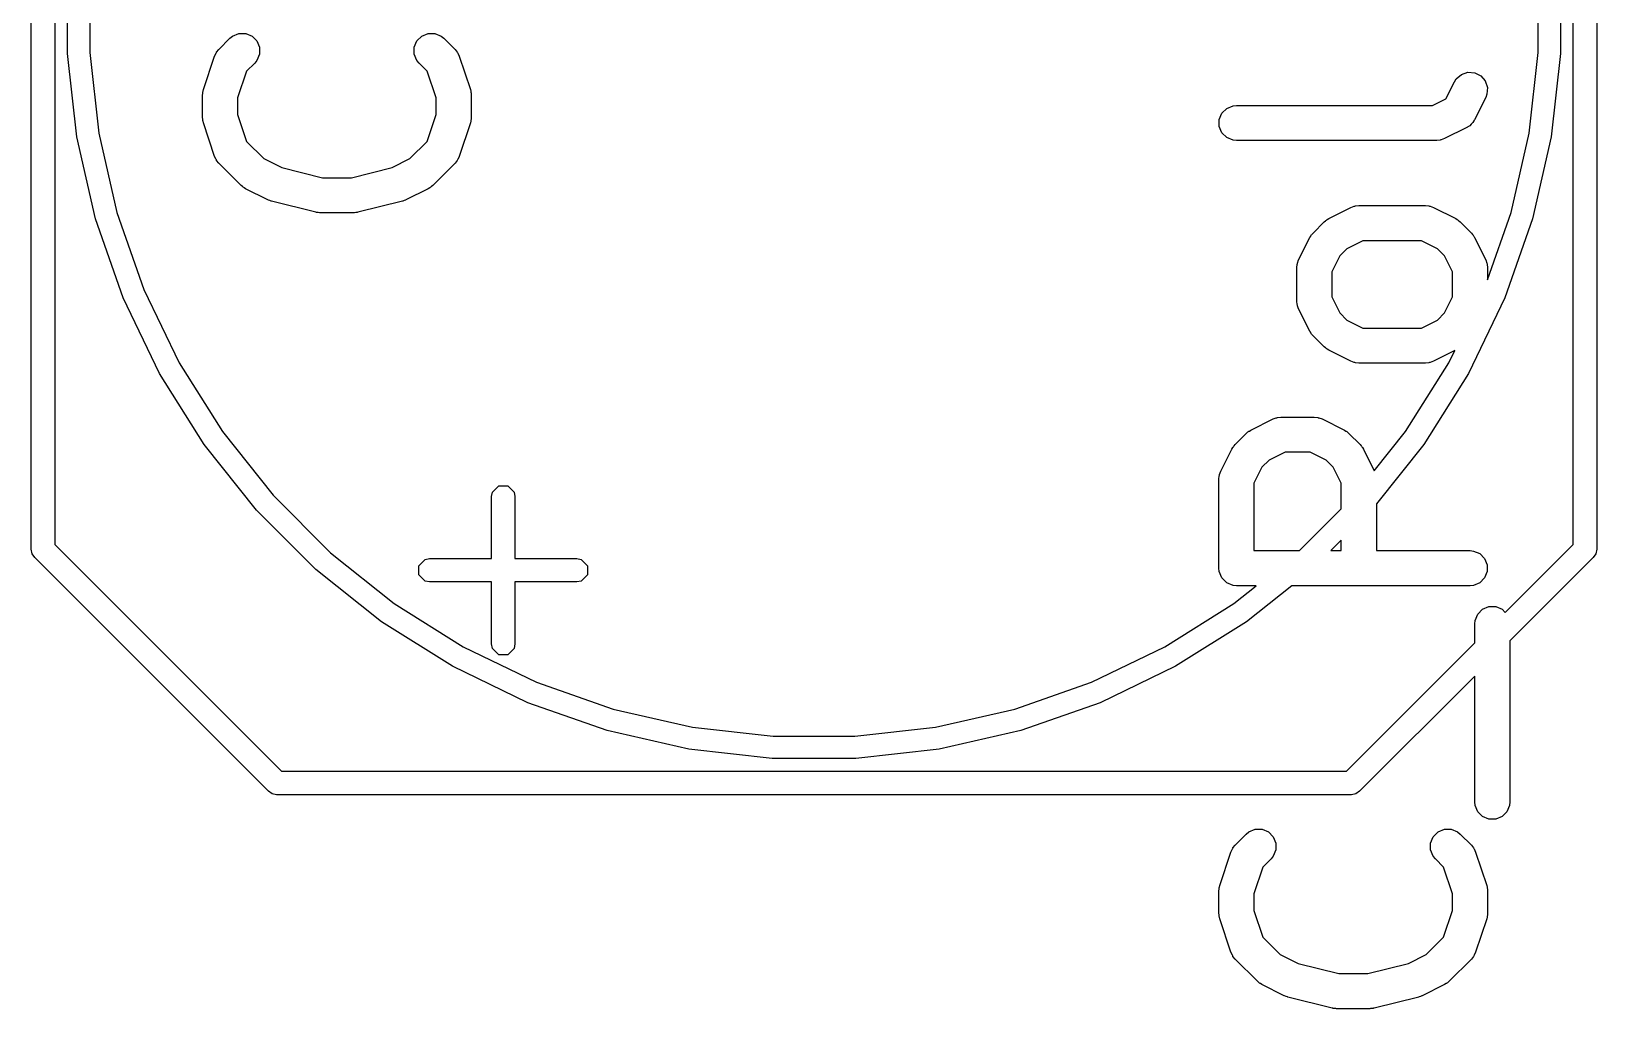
# Model space of a CAD drawing. Header units: millimetres. Extents: x 73 to 176, y -160 to -92.
# Drawn here: x 107 to 113.7, y -119.58 to -115.4 of the extents above; entities that cross this region are included whole.
import ezdxf

# ---------------------------------------------------------------- set-up
doc = ezdxf.new("R2010")
doc.units = ezdxf.units.MM
doc.layers.add('F.Fab', color=9, linetype='CONTINUOUS', true_color=0xafafaf)

msp = doc.modelspace()

# ---------------------------------------------------------------- linework, layer by layer
at = {"layer": 'F.Fab', "linetype": 'CONTINUOUS'}
for p, q in [((106.9954, -117.614), (106.9954, -112.014)), ((113.6954, -112.014), (113.6954, -117.614)), ((107.0954, -112.064), (107.0954, -117.593289)), ((113.5954, -117.593289), (113.5954, -112.064)), ((107.150434, -115.493425), (107.150434, -115.139908)), ((107.2454, -115.139908), (107.2454, -115.488092)), ((113.4454, -115.488092), (113.4454, -115.139908)), ((113.540366, -115.134575), (113.540366, -115.493425)), ((107.798081, -115.475252), (107.8457, -115.427633)), ((107.8457, -115.427633), (107.857065, -115.418306)), ((107.857065, -115.418306), (107.884101, -115.407107)), ((107.884101, -115.407107), (107.913364, -115.407107)), ((107.913364, -115.407107), (107.9404, -115.418306)), ((107.9404, -115.418306), (107.961093, -115.438999)), ((107.961093, -115.438999), (107.972292, -115.466035)), ((108.634697, -115.466035), (108.645895, -115.438999)), ((108.645895, -115.438999), (108.666588, -115.418306)), ((108.666588, -115.418306), (108.693624, -115.407107)), ((108.693624, -115.407107), (108.722887, -115.407107)), ((108.722887, -115.407107), (108.749923, -115.418305)), ((108.749923, -115.418305), (108.761288, -115.427632)), ((108.761288, -115.427632), (108.808908, -115.475251)), ((107.190613, -115.85002), (107.150434, -115.493425)), ((107.2454, -115.488092), (107.284384, -115.834088)), ((107.732344, -115.647425), (107.779963, -115.504568)), ((107.779963, -115.504568), (107.785957, -115.491143)), ((107.785957, -115.491143), (107.787722, -115.489107)), ((107.787722, -115.489107), (107.788754, -115.486617)), ((107.788754, -115.486617), (107.798081, -115.475252)), ((107.972292, -115.495298), (107.961093, -115.522334)), ((107.972292, -115.466035), (107.972292, -115.495298)), ((108.634697, -115.495298), (108.634697, -115.466035)), ((108.645896, -115.522334), (108.634697, -115.495298)), ((108.808908, -115.475251), (108.818236, -115.486617)), ((108.818236, -115.486617), (108.819266, -115.489105)), ((108.819266, -115.489105), (108.821033, -115.491142)), ((108.821033, -115.491142), (108.827027, -115.504568)), ((108.827027, -115.504568), (108.874646, -115.647424)), ((113.406416, -115.834088), (113.4454, -115.488092)), ((113.540366, -115.493425), (113.500187, -115.85002)), ((107.916666, -115.568798), (107.878495, -115.683312)), ((107.951766, -115.533699), (107.916666, -115.568798)), ((107.961093, -115.522334), (107.951766, -115.533699)), ((108.655224, -115.5337), (108.645896, -115.522334)), ((108.690324, -115.568799), (108.655224, -115.5337)), ((108.728495, -115.683312), (108.690324, -115.568799)), ((113.116353, -115.582176), (113.144114, -115.572922)), ((113.144114, -115.572922), (113.173304, -115.574996)), ((113.173304, -115.574996), (113.199479, -115.588084)), ((113.049974, -115.686669), (113.086413, -115.613792)), ((113.086413, -115.613792), (113.094245, -115.601349)), ((113.094245, -115.601349), (113.116353, -115.582176)), ((113.199479, -115.588084), (113.218652, -115.610191)), ((113.218652, -115.610191), (113.227906, -115.637953)), ((113.227906, -115.637953), (113.225832, -115.667143)), ((107.728495, -115.671142), (107.729224, -115.663736)), ((107.728495, -115.76638), (107.728495, -115.671142)), ((107.729084, -115.661762), (107.729674, -115.659164)), ((107.729224, -115.663736), (107.729084, -115.661762)), ((107.729674, -115.659164), (107.729936, -115.65651)), ((107.729936, -115.65651), (107.730694, -115.654678)), ((107.730694, -115.654678), (107.732344, -115.647425)), ((107.878495, -115.683312), (107.878495, -115.754209)), ((108.728495, -115.75421), (108.728495, -115.683312)), ((108.874646, -115.647424), (108.876295, -115.654679)), ((108.876295, -115.654679), (108.877054, -115.65651)), ((108.877054, -115.65651), (108.877315, -115.659163)), ((108.877315, -115.659163), (108.877906, -115.661761)), ((108.877906, -115.661761), (108.877765, -115.663735)), ((108.877765, -115.663735), (108.878495, -115.671142)), ((108.878495, -115.671142), (108.878495, -115.76638)), ((112.992932, -115.71519), (113.049974, -115.686669)), ((113.220577, -115.680874), (113.172958, -115.776112)), ((113.225832, -115.667143), (113.220577, -115.680874)), ((107.729224, -115.773785), (107.728495, -115.76638)), ((107.729084, -115.77576), (107.729224, -115.773785)), ((107.729674, -115.778357), (107.729084, -115.77576)), ((107.878495, -115.754209), (107.916666, -115.868723)), ((108.690324, -115.868722), (108.728495, -115.75421)), ((108.877906, -115.775761), (108.877315, -115.778358)), ((108.878495, -115.76638), (108.877765, -115.773786)), ((108.877765, -115.773786), (108.877906, -115.775761)), ((112.079936, -115.775558), (112.091135, -115.748522)), ((112.079936, -115.804822), (112.079936, -115.775558)), ((112.091135, -115.748522), (112.111827, -115.72783)), ((112.111827, -115.72783), (112.138863, -115.716631)), ((112.138863, -115.716631), (112.153495, -115.71519)), ((112.153495, -115.71519), (112.992932, -115.71519)), ((107.284384, -115.834088), (107.361862, -116.173542)), ((107.729936, -115.781012), (107.729674, -115.778357)), ((107.730694, -115.782843), (107.729936, -115.781012)), ((107.732344, -115.790097), (107.730694, -115.782843)), ((107.779963, -115.932954), (107.732344, -115.790097)), ((108.874646, -115.790098), (108.827027, -115.932954)), ((108.876295, -115.782842), (108.874646, -115.790098)), ((108.877054, -115.781012), (108.876295, -115.782842)), ((108.877315, -115.778358), (108.877054, -115.781012)), ((112.091135, -115.831858), (112.079936, -115.804822)), ((112.111827, -115.85255), (112.091135, -115.831858)), ((113.139417, -115.809653), (113.044178, -115.857272)), ((113.141863, -115.808112), (113.139417, -115.809653)), ((113.143018, -115.807728), (113.141863, -115.808112)), ((113.144455, -115.806481), (113.143018, -115.807728)), ((113.151859, -115.801821), (113.144455, -115.806481)), ((113.158018, -115.794718), (113.151859, -115.801821)), ((113.165126, -115.788555), (113.158018, -115.794718)), ((113.169787, -115.781149), (113.165126, -115.788555)), ((113.171033, -115.779713), (113.169787, -115.781149)), ((113.171417, -115.778559), (113.171033, -115.779713)), ((113.172958, -115.776112), (113.171417, -115.778559)), ((113.328938, -116.173542), (113.406416, -115.834088)), ((107.270465, -116.199874), (107.190613, -115.85002)), ((107.916666, -115.868723), (107.990779, -115.942836)), ((108.61621, -115.942835), (108.690324, -115.868722)), ((112.138863, -115.863749), (112.111827, -115.85255)), ((112.153495, -115.86519), (112.138863, -115.863749)), ((113.010637, -115.86519), (112.153495, -115.86519)), ((113.025269, -115.863749), (113.010637, -115.86519)), ((113.027758, -115.862717), (113.025269, -115.863749)), ((113.030446, -115.862527), (113.027758, -115.862717)), ((113.044178, -115.857272), (113.030446, -115.862527)), ((113.500187, -115.85002), (113.420335, -116.199874)), ((107.785957, -115.946379), (107.779963, -115.932954)), ((107.787722, -115.948414), (107.785957, -115.946379)), ((107.788754, -115.950905), (107.787722, -115.948414)), ((107.798081, -115.96227), (107.788754, -115.950905)), ((107.893319, -116.057508), (107.798081, -115.96227)), ((107.990779, -115.942836), (108.067766, -115.981329)), ((108.539223, -115.981329), (108.61621, -115.942835)), ((108.808909, -115.96227), (108.71367, -116.057508)), ((108.818237, -115.950905), (108.808909, -115.96227)), ((108.819268, -115.948414), (108.818237, -115.950905)), ((108.821033, -115.94638), (108.819268, -115.948414)), ((108.827027, -115.932954), (108.821033, -115.94638)), ((108.067766, -115.981329), (108.2413, -116.024713)), ((108.2413, -116.024713), (108.365689, -116.024713)), ((108.365689, -116.024713), (108.539223, -115.981329)), ((107.899069, -116.062228), (107.893319, -116.057508)), ((107.900368, -116.063725), (107.899069, -116.062228)), ((107.902622, -116.065144), (107.900368, -116.063725)), ((107.904684, -116.066836), (107.902622, -116.065144)), ((107.906516, -116.067594), (107.904684, -116.066836)), ((107.912811, -116.071557), (107.906516, -116.067594)), ((108.008049, -116.119176), (107.912811, -116.071557)), ((108.694178, -116.071557), (108.59894, -116.119176)), ((108.700474, -116.067593), (108.694178, -116.071557)), ((108.702304, -116.066836), (108.700474, -116.067593)), ((108.704362, -116.065146), (108.702304, -116.066836)), ((108.706621, -116.063725), (108.704362, -116.065146)), ((108.70792, -116.062226), (108.706621, -116.063725)), ((108.71367, -116.057508), (108.70792, -116.062226)), ((107.361862, -116.173542), (107.47686, -116.502188)), ((108.009118, -116.119585), (108.008049, -116.119176)), ((108.009554, -116.119908), (108.009118, -116.119585)), ((108.01569, -116.1221), (108.009554, -116.119908)), ((108.02178, -116.124431), (108.01569, -116.1221)), ((108.02232, -116.124469), (108.02178, -116.124431)), ((108.0234, -116.124855), (108.02232, -116.124469)), ((108.213876, -116.172474), (108.0234, -116.124855)), ((108.216412, -116.172849), (108.213876, -116.172474)), ((108.217434, -116.173272), (108.216412, -116.172849)), ((108.222946, -116.173814), (108.217434, -116.173272)), ((108.22842, -116.174624), (108.222946, -116.173814)), ((108.229512, -116.174461), (108.22842, -116.174624)), ((108.232066, -116.174713), (108.229512, -116.174461)), ((108.374923, -116.174713), (108.232066, -116.174713)), ((108.377476, -116.174461), (108.374923, -116.174713)), ((108.378569, -116.174624), (108.377476, -116.174461)), ((108.384042, -116.173814), (108.378569, -116.174624)), ((108.389555, -116.173272), (108.384042, -116.173814)), ((108.390576, -116.172849), (108.389555, -116.173272)), ((108.393113, -116.172474), (108.390576, -116.172849)), ((108.583589, -116.124855), (108.393113, -116.172474)), ((108.584668, -116.124469), (108.583589, -116.124855)), ((108.585208, -116.124431), (108.584668, -116.124469)), ((108.591289, -116.122103), (108.585208, -116.124431)), ((108.597435, -116.119908), (108.591289, -116.122103)), ((108.59787, -116.119585), (108.597435, -116.119908)), ((108.59894, -116.119176), (108.59787, -116.119585)), ((112.548525, -116.199299), (112.643763, -116.15168)), ((112.643763, -116.15168), (112.657494, -116.146425)), ((112.657494, -116.146425), (112.660183, -116.146233)), ((112.660183, -116.146233), (112.662672, -116.145203)), ((112.662672, -116.145203), (112.677304, -116.143762)), ((112.677304, -116.143762), (112.963018, -116.143762)), ((112.963018, -116.143762), (112.97765, -116.145203)), ((112.97765, -116.145203), (112.980139, -116.146234)), ((112.980139, -116.146234), (112.982827, -116.146425)), ((112.982827, -116.146425), (112.996559, -116.15168)), ((112.996559, -116.15168), (113.091797, -116.199299)), ((113.228495, -116.460592), (113.328938, -116.173542)), ((107.388985, -116.538587), (107.270465, -116.199874)), ((112.481414, -116.260967), (112.529033, -116.213348)), ((112.529033, -116.213348), (112.534782, -116.208629)), ((112.534782, -116.208629), (112.536082, -116.207131)), ((112.536082, -116.207131), (112.538341, -116.205709)), ((112.538341, -116.205709), (112.540398, -116.204021)), ((112.540398, -116.204021), (112.542225, -116.203263)), ((112.542225, -116.203263), (112.548525, -116.199299)), ((113.091797, -116.199299), (113.098093, -116.203262)), ((113.098093, -116.203262), (113.099923, -116.20402)), ((113.099923, -116.20402), (113.101981, -116.205709)), ((113.101981, -116.205709), (113.10424, -116.207131)), ((113.10424, -116.207131), (113.105539, -116.208629)), ((113.105539, -116.208629), (113.111288, -116.213347)), ((113.111288, -116.213347), (113.158908, -116.260966)), ((113.420335, -116.199874), (113.301815, -116.538587)), ((112.419746, -116.375697), (112.467365, -116.280459)), ((112.467365, -116.280459), (112.471329, -116.274159)), ((112.471329, -116.274159), (112.472087, -116.272332)), ((112.472087, -116.272332), (112.473775, -116.270275)), ((112.473775, -116.270275), (112.475197, -116.268016)), ((112.475197, -116.268016), (112.476695, -116.266716)), ((112.476695, -116.266716), (112.481414, -116.260967)), ((112.695009, -116.293762), (112.626493, -116.32802)), ((112.945313, -116.293762), (112.695009, -116.293762)), ((113.013829, -116.32802), (112.945313, -116.293762)), ((113.158908, -116.260966), (113.163626, -116.266715)), ((113.163626, -116.266715), (113.165126, -116.268016)), ((113.165126, -116.268016), (113.166548, -116.270275)), ((113.166548, -116.270275), (113.168236, -116.272332)), ((113.168236, -116.272332), (113.168993, -116.274159)), ((113.168993, -116.274159), (113.172958, -116.280459)), ((113.172958, -116.280459), (113.220577, -116.375697)), ((112.414491, -116.389429), (112.419746, -116.375697)), ((112.596086, -116.358427), (112.561828, -116.426943)), ((112.626493, -116.32802), (112.596086, -116.358427)), ((113.044237, -116.358427), (113.013829, -116.32802)), ((113.078495, -116.426943), (113.044237, -116.358427)), ((113.220577, -116.375697), (113.225832, -116.389428)), ((112.411828, -116.409238), (112.413269, -116.394606)), ((112.411828, -116.552095), (112.411828, -116.409238)), ((112.413269, -116.394606), (112.4143, -116.392116)), ((112.4143, -116.392116), (112.414491, -116.389429)), ((112.561828, -116.426943), (112.561828, -116.53439)), ((113.078495, -116.53439), (113.078495, -116.426943)), ((113.225832, -116.389428), (113.226023, -116.392117)), ((113.226023, -116.392117), (113.227054, -116.394606)), ((113.227054, -116.394606), (113.228495, -116.409238)), ((113.228495, -116.409238), (113.228495, -116.460592)), ((107.47686, -116.502188), (107.627932, -116.815892)), ((107.544685, -116.8619), (107.388985, -116.538587)), ((112.413269, -116.566727), (112.411828, -116.552095)), ((112.4143, -116.569216), (112.413269, -116.566727)), ((112.414491, -116.571904), (112.4143, -116.569216)), ((112.419746, -116.585636), (112.414491, -116.571904)), ((112.561828, -116.53439), (112.596086, -116.602906)), ((113.044237, -116.602905), (113.078495, -116.53439)), ((113.301815, -116.538587), (113.146115, -116.8619)), ((112.467365, -116.680874), (112.419746, -116.585636)), ((112.596086, -116.602906), (112.626493, -116.633313)), ((112.626493, -116.633313), (112.695009, -116.667571)), ((112.945313, -116.667571), (113.013829, -116.633312)), ((113.013829, -116.633312), (113.044237, -116.602905)), ((112.471329, -116.687173), (112.467365, -116.680874)), ((112.472087, -116.689001), (112.471329, -116.687173)), ((112.473775, -116.691057), (112.472087, -116.689001)), ((112.475197, -116.693317), (112.473775, -116.691057)), ((112.476695, -116.694616), (112.475197, -116.693317)), ((112.481414, -116.700366), (112.476695, -116.694616)), ((112.529033, -116.747985), (112.481414, -116.700366)), ((112.695009, -116.667571), (112.945313, -116.667571)), ((112.534782, -116.752703), (112.529033, -116.747985)), ((112.536082, -116.754202), (112.534782, -116.752703)), ((112.538341, -116.755623), (112.536082, -116.754202)), ((112.540398, -116.757312), (112.538341, -116.755623)), ((112.542225, -116.758069), (112.540398, -116.757312)), ((112.548525, -116.762034), (112.542225, -116.758069)), ((112.643763, -116.809653), (112.548525, -116.762034)), ((113.087855, -116.764004), (112.996559, -116.809653)), ((113.062868, -116.815892), (113.087855, -116.764004)), ((107.627932, -116.815892), (107.813177, -117.110708)), ((112.657494, -116.814908), (112.643763, -116.809653)), ((112.660183, -116.815099), (112.657494, -116.814908)), ((112.662672, -116.81613), (112.660183, -116.815099)), ((112.677304, -116.817571), (112.662672, -116.81613)), ((112.963018, -116.817571), (112.677304, -116.817571)), ((112.877623, -117.110708), (113.062868, -116.815892)), ((112.97765, -116.81613), (112.963018, -116.817571)), ((112.980139, -116.815098), (112.97765, -116.81613)), ((112.982827, -116.814908), (112.980139, -116.815098)), ((112.996559, -116.809653), (112.982827, -116.814908)), ((107.735605, -117.165748), (107.544685, -116.8619)), ((113.146115, -116.8619), (112.955195, -117.165748)), ((112.329339, -117.049965), (112.343971, -117.048524)), ((112.343971, -117.048524), (112.486828, -117.048524)), ((112.486828, -117.048524), (112.50146, -117.049965)), ((107.813177, -117.110708), (108.030267, -117.382929)), ((112.1957, -117.11811), (112.201449, -117.113391)), ((112.201449, -117.113391), (112.202749, -117.111893)), ((112.202749, -117.111893), (112.205008, -117.110471)), ((112.205008, -117.110471), (112.207065, -117.108783)), ((112.207065, -117.108783), (112.208892, -117.108025)), ((112.208892, -117.108025), (112.215192, -117.104061)), ((112.215192, -117.104061), (112.31043, -117.056442)), ((112.31043, -117.056442), (112.324161, -117.051187)), ((112.324161, -117.051187), (112.32685, -117.050995)), ((112.32685, -117.050995), (112.329339, -117.049965)), ((112.50146, -117.049965), (112.503949, -117.050996)), ((112.503949, -117.050996), (112.506637, -117.051187)), ((112.506637, -117.051187), (112.520369, -117.056442)), ((112.520369, -117.056442), (112.615607, -117.104061)), ((112.615607, -117.104061), (112.621906, -117.108025)), ((112.621906, -117.108025), (112.623734, -117.108783)), ((112.623734, -117.108783), (112.62579, -117.110471)), ((112.62579, -117.110471), (112.62805, -117.111893)), ((112.62805, -117.111893), (112.629349, -117.113391)), ((112.629349, -117.113391), (112.635099, -117.11811)), ((112.743563, -117.278813), (112.877623, -117.110708)), ((107.959345, -117.446309), (107.735605, -117.165748)), ((112.134032, -117.185221), (112.137996, -117.178921)), ((112.137996, -117.178921), (112.138754, -117.177094)), ((112.138754, -117.177094), (112.140442, -117.175037)), ((112.140442, -117.175037), (112.141864, -117.172778)), ((112.141864, -117.172778), (112.143362, -117.171478)), ((112.143362, -117.171478), (112.148081, -117.165729)), ((112.148081, -117.165729), (112.1957, -117.11811)), ((112.635099, -117.11811), (112.682718, -117.165729)), ((112.682718, -117.165729), (112.687436, -117.171478)), ((112.687436, -117.171478), (112.688935, -117.172778)), ((112.688935, -117.172778), (112.690356, -117.175037)), ((112.690356, -117.175037), (112.692045, -117.177094)), ((112.692045, -117.177094), (112.692802, -117.178921)), ((112.692802, -117.178921), (112.696767, -117.185221)), ((112.955195, -117.165748), (112.752304, -117.420165)), ((112.086413, -117.280459), (112.134032, -117.185221)), ((112.29316, -117.232782), (112.262753, -117.263189)), ((112.361676, -117.198524), (112.29316, -117.232782)), ((112.469123, -117.198524), (112.361676, -117.198524)), ((112.537639, -117.232782), (112.469123, -117.198524)), ((112.568046, -117.263189), (112.537639, -117.232782)), ((112.696767, -117.185221), (112.743563, -117.278813)), ((112.078495, -117.314), (112.079936, -117.299368)), ((112.078495, -117.694952), (112.078495, -117.314)), ((112.079936, -117.299368), (112.080967, -117.296878)), ((112.080967, -117.296878), (112.081158, -117.294191)), ((112.081158, -117.294191), (112.086413, -117.280459)), ((112.262753, -117.263189), (112.228495, -117.331705)), ((112.602304, -117.331705), (112.568046, -117.263189)), ((108.030267, -117.382929), (108.276471, -117.629133)), ((108.9654, -117.388838), (108.969206, -117.369704)), ((108.969206, -117.369704), (108.996266, -117.342644)), ((108.996266, -117.342644), (109.034534, -117.342644)), ((109.034534, -117.342644), (109.061594, -117.369704)), ((109.061594, -117.369704), (109.0654, -117.388838)), ((112.228495, -117.331705), (112.228495, -117.619952)), ((112.602304, -117.441158), (112.602304, -117.331705)), ((108.213091, -117.700055), (107.959345, -117.446309)), ((108.9654, -117.653838), (108.9654, -117.388838)), ((109.0654, -117.388838), (109.0654, -117.653838)), ((112.42351, -117.619952), (112.602304, -117.441158)), ((112.752304, -117.420165), (112.752304, -117.619952)), ((112.602304, -117.57546), (112.557812, -117.619952)), ((112.602304, -117.619952), (112.602304, -117.57546)), ((106.999206, -117.633134), (106.9954, -117.614)), ((107.010045, -117.649355), (106.999206, -117.633134)), ((108.010045, -118.649356), (107.010045, -117.649355)), ((107.0954, -117.593289), (108.066111, -118.564)), ((108.276471, -117.629133), (108.548692, -117.846223)), ((112.228495, -117.619952), (112.42351, -117.619952)), ((112.557812, -117.619952), (112.602304, -117.619952)), ((112.752304, -117.619952), (113.153495, -117.619952)), ((113.153495, -117.619952), (113.168127, -117.621393)), ((113.168127, -117.621393), (113.195163, -117.632592)), ((113.195163, -117.632592), (113.215855, -117.653284)), ((113.304201, -117.884488), (113.5954, -117.593289)), ((113.680756, -117.649355), (113.323733, -118.006377)), ((113.691594, -117.633134), (113.680756, -117.649355)), ((113.6954, -117.614), (113.691594, -117.633134)), ((108.493652, -117.923795), (108.213091, -117.700055)), ((108.654206, -117.684704), (108.681266, -117.657644)), ((108.654206, -117.722972), (108.654206, -117.684704)), ((108.681266, -117.657644), (108.7004, -117.653838)), ((108.7004, -117.653838), (108.9654, -117.653838)), ((109.0654, -117.653838), (109.3304, -117.653838)), ((109.3304, -117.653838), (109.349534, -117.657644)), ((109.349534, -117.657644), (109.376594, -117.684704)), ((109.376594, -117.684704), (109.376594, -117.722972)), ((112.079936, -117.709584), (112.078495, -117.694952)), ((112.091135, -117.73662), (112.079936, -117.709584)), ((113.215855, -117.653284), (113.227054, -117.68032)), ((113.227054, -117.709584), (113.215855, -117.73662)), ((113.227054, -117.68032), (113.227054, -117.709584)), ((108.681266, -117.750032), (108.654206, -117.722972)), ((108.7004, -117.753838), (108.681266, -117.750032)), ((108.9654, -117.753838), (108.7004, -117.753838)), ((108.9654, -118.018838), (108.9654, -117.753838)), ((109.3304, -117.753838), (109.0654, -117.753838)), ((109.0654, -117.753838), (109.0654, -118.018838)), ((109.349534, -117.750032), (109.3304, -117.753838)), ((109.376594, -117.722972), (109.349534, -117.750032)), ((112.111827, -117.757312), (112.091135, -117.73662)), ((112.138863, -117.768511), (112.111827, -117.757312)), ((112.153495, -117.769952), (112.138863, -117.768511)), ((112.142108, -117.846223), (112.237748, -117.769952)), ((112.237748, -117.769952), (112.153495, -117.769952)), ((112.390061, -117.769952), (112.197148, -117.923795)), ((113.153495, -117.769952), (112.390061, -117.769952)), ((113.168127, -117.768511), (113.153495, -117.769952)), ((113.195163, -117.757312), (113.168127, -117.768511)), ((113.215855, -117.73662), (113.195163, -117.757312)), ((108.548692, -117.846223), (108.843508, -118.031468)), ((111.847292, -118.031468), (112.142108, -117.846223)), ((113.173733, -117.933048), (113.175174, -117.918416)), ((113.175174, -117.918416), (113.186373, -117.89138)), ((113.186373, -117.89138), (113.207065, -117.870688)), ((113.207065, -117.870688), (113.234101, -117.859489)), ((113.234101, -117.859489), (113.263365, -117.859489)), ((113.263365, -117.859489), (113.290401, -117.870688)), ((113.290401, -117.870688), (113.304201, -117.884488)), ((108.7975, -118.114715), (108.493652, -117.923795)), ((112.197148, -117.923795), (111.8933, -118.114715)), ((113.173733, -118.014956), (113.173733, -117.933048)), ((108.843508, -118.031468), (109.157212, -118.18254)), ((108.969206, -118.037972), (108.9654, -118.018838)), ((108.996266, -118.065032), (108.969206, -118.037972)), ((109.061594, -118.037972), (109.034534, -118.065032)), ((109.0654, -118.018838), (109.061594, -118.037972)), ((111.533588, -118.18254), (111.847292, -118.031468)), ((112.62469, -118.564), (113.173733, -118.014956)), ((113.323733, -118.006377), (113.323733, -118.694953)), ((109.120813, -118.270415), (108.7975, -118.114715)), ((109.034534, -118.065032), (108.996266, -118.065032)), ((111.8933, -118.114715), (111.569987, -118.270415)), ((109.157212, -118.18254), (109.485858, -118.297538)), ((111.204942, -118.297538), (111.533588, -118.18254)), ((113.173733, -118.156377), (112.680755, -118.649355)), ((113.173733, -118.694953), (113.173733, -118.156377)), ((109.459526, -118.388935), (109.120813, -118.270415)), ((109.485858, -118.297538), (109.825312, -118.375016)), ((110.865488, -118.375016), (111.204942, -118.297538)), ((111.569987, -118.270415), (111.231274, -118.388935)), ((109.80938, -118.468787), (109.459526, -118.388935)), ((109.825312, -118.375016), (110.171308, -118.414)), ((110.519492, -118.414), (110.865488, -118.375016)), ((111.231274, -118.388935), (110.88142, -118.468787)), ((110.171308, -118.414), (110.519492, -118.414)), ((110.165975, -118.508966), (109.80938, -118.468787)), ((110.524825, -118.508966), (110.165975, -118.508966)), ((110.88142, -118.468787), (110.524825, -118.508966)), ((108.066111, -118.564), (112.62469, -118.564)), ((108.026266, -118.660194), (108.010045, -118.649356)), ((112.680755, -118.649355), (112.664534, -118.660194)), ((108.0454, -118.664), (108.026266, -118.660194)), ((112.6454, -118.664), (108.0454, -118.664)), ((112.664534, -118.660194), (112.6454, -118.664)), ((113.175174, -118.709585), (113.173733, -118.694953)), ((113.186373, -118.736621), (113.175174, -118.709585)), ((113.322292, -118.709585), (113.311093, -118.736621)), ((113.323733, -118.694953), (113.322292, -118.709585)), ((113.207065, -118.757313), (113.186373, -118.736621)), ((113.234101, -118.768512), (113.207065, -118.757313)), ((113.263365, -118.768512), (113.234101, -118.768512)), ((113.290401, -118.757313), (113.263365, -118.768512)), ((113.311093, -118.736621), (113.290401, -118.757313)), ((112.148081, -118.880015), (112.1957, -118.832396)), ((112.1957, -118.832396), (112.207065, -118.823069)), ((112.207065, -118.823069), (112.234101, -118.81187)), ((112.234101, -118.81187), (112.263364, -118.81187)), ((112.263364, -118.81187), (112.2904, -118.823069)), ((112.2904, -118.823069), (112.311093, -118.843762)), ((112.311093, -118.843762), (112.322292, -118.870798)), ((112.984697, -118.870798), (112.995895, -118.843762)), ((112.995895, -118.843762), (113.016588, -118.823069)), ((113.016588, -118.823069), (113.043624, -118.81187)), ((113.043624, -118.81187), (113.072887, -118.81187)), ((113.072887, -118.81187), (113.099923, -118.823068)), ((113.099923, -118.823068), (113.111288, -118.832395)), ((113.111288, -118.832395), (113.158908, -118.880014)), ((112.082344, -119.052188), (112.129963, -118.909331)), ((112.129963, -118.909331), (112.135957, -118.895906)), ((112.135957, -118.895906), (112.137722, -118.89387)), ((112.137722, -118.89387), (112.138754, -118.89138)), ((112.138754, -118.89138), (112.148081, -118.880015)), ((112.322292, -118.900061), (112.311093, -118.927097)), ((112.322292, -118.870798), (112.322292, -118.900061)), ((112.984697, -118.900061), (112.984697, -118.870798)), ((112.995896, -118.927097), (112.984697, -118.900061)), ((113.158908, -118.880014), (113.168236, -118.89138)), ((113.168236, -118.89138), (113.169266, -118.893868)), ((113.169266, -118.893868), (113.171033, -118.895905)), ((113.171033, -118.895905), (113.177027, -118.909331)), ((113.177027, -118.909331), (113.224646, -119.052187)), ((112.266666, -118.973561), (112.228495, -119.088075)), ((112.301766, -118.938462), (112.266666, -118.973561)), ((112.311093, -118.927097), (112.301766, -118.938462)), ((113.005224, -118.938463), (112.995896, -118.927097)), ((113.040324, -118.973562), (113.005224, -118.938463)), ((113.078495, -119.088075), (113.040324, -118.973562)), ((112.080694, -119.059441), (112.082344, -119.052188)), ((113.224646, -119.052187), (113.226295, -119.059442)), ((112.078495, -119.075905), (112.079224, -119.068499)), ((112.078495, -119.171143), (112.078495, -119.075905)), ((112.079084, -119.066525), (112.079674, -119.063927)), ((112.079224, -119.068499), (112.079084, -119.066525)), ((112.079674, -119.063927), (112.079936, -119.061273)), ((112.079936, -119.061273), (112.080694, -119.059441)), ((112.228495, -119.088075), (112.228495, -119.158972)), ((113.078495, -119.158973), (113.078495, -119.088075)), ((113.226295, -119.059442), (113.227054, -119.061273)), ((113.227054, -119.061273), (113.227315, -119.063926)), ((113.227315, -119.063926), (113.227906, -119.066524)), ((113.227906, -119.066524), (113.227765, -119.068498)), ((113.227765, -119.068498), (113.228495, -119.075905)), ((113.228495, -119.075905), (113.228495, -119.171143)), ((112.079224, -119.178548), (112.078495, -119.171143)), ((112.079084, -119.180523), (112.079224, -119.178548)), ((112.079674, -119.18312), (112.079084, -119.180523)), ((112.079936, -119.185775), (112.079674, -119.18312)), ((112.080694, -119.187606), (112.079936, -119.185775)), ((112.082344, -119.19486), (112.080694, -119.187606)), ((112.228495, -119.158972), (112.266666, -119.273486)), ((113.040324, -119.273485), (113.078495, -119.158973)), ((113.226295, -119.187605), (113.224646, -119.194861)), ((113.227054, -119.185775), (113.226295, -119.187605)), ((113.227315, -119.183121), (113.227054, -119.185775)), ((113.227906, -119.180524), (113.227315, -119.183121)), ((113.228495, -119.171143), (113.227765, -119.178549)), ((113.227765, -119.178549), (113.227906, -119.180524)), ((112.129963, -119.337717), (112.082344, -119.19486)), ((113.224646, -119.194861), (113.177027, -119.337717)), ((112.266666, -119.273486), (112.340779, -119.347599)), ((112.96621, -119.347598), (113.040324, -119.273485)), ((112.135957, -119.351142), (112.129963, -119.337717)), ((112.137722, -119.353177), (112.135957, -119.351142)), ((112.138754, -119.355668), (112.137722, -119.353177)), ((112.148081, -119.367033), (112.138754, -119.355668)), ((112.243319, -119.462271), (112.148081, -119.367033)), ((112.340779, -119.347599), (112.417766, -119.386092)), ((112.417766, -119.386092), (112.5913, -119.429476)), ((112.715689, -119.429476), (112.889223, -119.386092)), ((112.889223, -119.386092), (112.96621, -119.347598)), ((113.158909, -119.367033), (113.06367, -119.462271)), ((113.168237, -119.355668), (113.158909, -119.367033)), ((113.169268, -119.353177), (113.168237, -119.355668)), ((113.171033, -119.351143), (113.169268, -119.353177)), ((113.177027, -119.337717), (113.171033, -119.351143)), ((112.5913, -119.429476), (112.715689, -119.429476)), ((112.249069, -119.466991), (112.243319, -119.462271)), ((112.250368, -119.468488), (112.249069, -119.466991)), ((112.252622, -119.469907), (112.250368, -119.468488)), ((112.254684, -119.471599), (112.252622, -119.469907)), ((112.256516, -119.472357), (112.254684, -119.471599)), ((112.262811, -119.47632), (112.256516, -119.472357)), ((112.358049, -119.523939), (112.262811, -119.47632)), ((112.359118, -119.524348), (112.358049, -119.523939)), ((112.359554, -119.524671), (112.359118, -119.524348)), ((112.36569, -119.526863), (112.359554, -119.524671)), ((112.37178, -119.529194), (112.36569, -119.526863)), ((112.941289, -119.526866), (112.935208, -119.529194)), ((112.947435, -119.524671), (112.941289, -119.526866)), ((112.94787, -119.524348), (112.947435, -119.524671)), ((112.94894, -119.523939), (112.94787, -119.524348)), ((113.044178, -119.47632), (112.94894, -119.523939)), ((113.050474, -119.472356), (113.044178, -119.47632)), ((113.052304, -119.471599), (113.050474, -119.472356)), ((113.054362, -119.469909), (113.052304, -119.471599)), ((113.056621, -119.468488), (113.054362, -119.469909)), ((113.05792, -119.466989), (113.056621, -119.468488)), ((113.06367, -119.462271), (113.05792, -119.466989)), ((112.37232, -119.529232), (112.37178, -119.529194)), ((112.3734, -119.529618), (112.37232, -119.529232)), ((112.563876, -119.577237), (112.3734, -119.529618)), ((112.566412, -119.577612), (112.563876, -119.577237)), ((112.567434, -119.578035), (112.566412, -119.577612)), ((112.572946, -119.578577), (112.567434, -119.578035)), ((112.57842, -119.579387), (112.572946, -119.578577)), ((112.579512, -119.579224), (112.57842, -119.579387)), ((112.582066, -119.579476), (112.579512, -119.579224)), ((112.724923, -119.579476), (112.582066, -119.579476)), ((112.727476, -119.579224), (112.724923, -119.579476)), ((112.728569, -119.579387), (112.727476, -119.579224)), ((112.734042, -119.578577), (112.728569, -119.579387)), ((112.739555, -119.578035), (112.734042, -119.578577)), ((112.740576, -119.577612), (112.739555, -119.578035)), ((112.743113, -119.577237), (112.740576, -119.577612)), ((112.933589, -119.529618), (112.743113, -119.577237)), ((112.934668, -119.529232), (112.933589, -119.529618)), ((112.935208, -119.529194), (112.934668, -119.529232))]:
    msp.add_line(p, q, dxfattribs=at)

doc.saveas('drawing.dxf')
